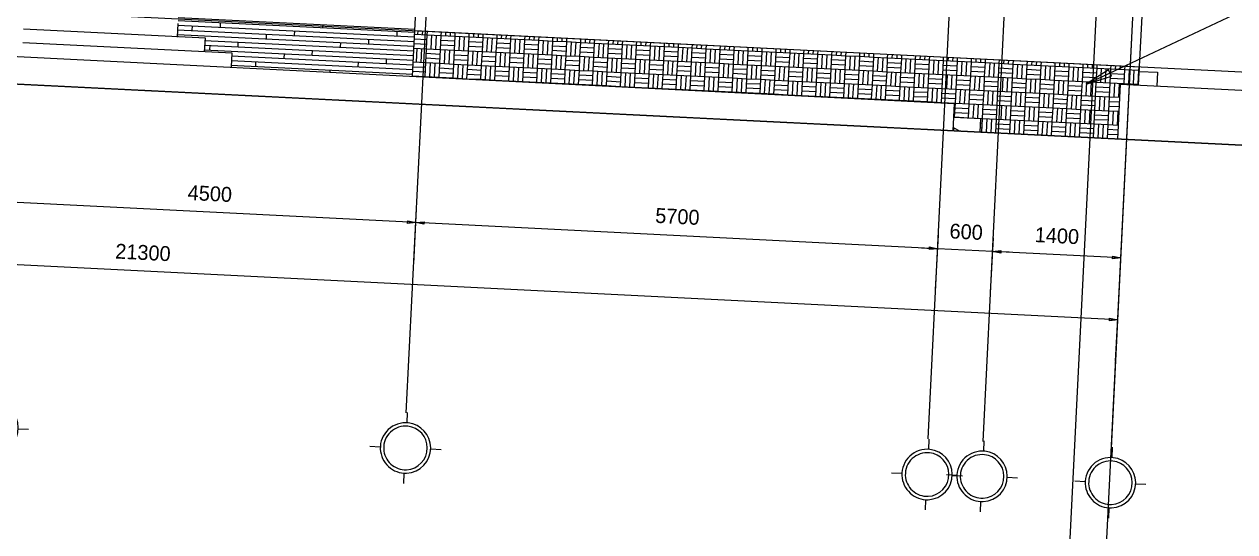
# Model space of a CAD drawing. Extents: x 549999 to 550212, y 1838161 to 1838467.
# Drawn here: x 550120.93 to 550134.13, y 1838308.12 to 1838313.66 of the extents above; entities that cross this region are included whole.
import ezdxf

# ---------------------------------------------------------------- set-up
doc = ezdxf.new("R2010")
doc.units = 0
for name, color, linetype in [('Level 14', 7, 'Continuous'), ('Level 18', 7, 'Continuous'), ('Level 19', 7, 'Continuous'), ('Level 20', 7, 'Continuous'), ('Level 22', 7, 'Continuous'), ('Level 28', 7, 'Continuous'), ('Level 4', 7, 'Continuous'), ('Level 8', 7, 'Continuous'), ('Level 9', 7, 'Continuous')]:
    doc.layers.add(name, color=color, linetype=linetype)

# ---------------------------------------------------------------- blocks, each defined once
blk = doc.blocks.new('FLOOR4')
at = {"layer": 'Level 8'}
for p, q in [((-11.5, -20), (-210, -20)), ((-11.5, -35), (-11.5, -20)), ((18.5, -35), (-210, -35)), ((18.5, -50), (18.5, -35))]:
    blk.add_line(p, q, dxfattribs=at)
blk = doc.blocks.new('GRID_0')
at = {"layer": 'Level 19'}
for p, q in [((-931.5, -257.9), (-931.5, -269.2)), ((-970.3, -296.7), (-959, -296.7)), ((-892.7, -296.7), (-904, -296.7)), ((-931.5, -335.4), (-931.5, -324.2))]:
    blk.add_line(p, q, dxfattribs=at)
for radius, start, end in [(27.5, 86.5906, 185.4173), (23.8, 86.5906, 185.4173), (23.8, 3.4094, 86.5906), (27.5, 3.4094, 86.5906), (27.5, 185.4173, 275.4173), (23.8, 185.4173, 275.4173), (23.8, 275.4173, 3.4094), (27.5, 275.4173, 3.4094)]:
    blk.add_arc((-931.5, -296.7), radius, start, end, dxfattribs=at)

msp = doc.modelspace()

# ---------------------------------------------------------------- linework, layer by layer
at = {"layer": 'Level 14'}
for p, q in [((550122.605, 1838313.648), (550125.187, 1838313.519)), ((550122.608, 1838313.699), (550125.19, 1838313.57)), ((550122.762, 1838313.589), (550122.765, 1838313.64)), ((550123.069, 1838313.625), (550123.072, 1838313.676)), ((550124.188, 1838313.62), (550124.189, 1838313.648)), ((550122.6, 1838313.547), (550125.182, 1838313.418)), ((550122.603, 1838313.597), (550125.185, 1838313.468)), ((550123.571, 1838313.498), (550123.574, 1838313.549)), ((550123.878, 1838313.534), (550123.881, 1838313.584)), ((550124.997, 1838313.529), (550124.999, 1838313.579)), ((550125.189, 1838313.549), (550125.325, 1838313.543)), ((550125.224, 1838313.548), (550125.226, 1838313.586)), ((550125.275, 1838313.545), (550125.277, 1838313.584)), ((550125.318, 1838313.39), (550125.325, 1838313.543)), ((550125.325, 1838313.543), (550125.327, 1838313.581)), ((550125.325, 1838313.543), (550125.478, 1838313.535)), ((550125.369, 1838313.388), (550125.376, 1838313.54)), ((550125.419, 1838313.385), (550125.427, 1838313.538)), ((550125.47, 1838313.383), (550125.478, 1838313.535)), ((550125.478, 1838313.535), (550125.48, 1838313.574)), ((550125.478, 1838313.535), (550125.63, 1838313.527)), ((550125.528, 1838313.532), (550125.53, 1838313.571)), ((550125.579, 1838313.53), (550125.581, 1838313.569)), ((550125.622, 1838313.375), (550125.63, 1838313.527)), ((550125.63, 1838313.527), (550125.632, 1838313.566)), ((550125.63, 1838313.527), (550125.782, 1838313.52)), ((550125.673, 1838313.373), (550125.681, 1838313.525)), ((550125.724, 1838313.37), (550125.731, 1838313.522)), ((550125.774, 1838313.368), (550125.782, 1838313.52)), ((550125.782, 1838313.52), (550125.784, 1838313.558)), ((550125.782, 1838313.52), (550125.934, 1838313.512)), ((550125.833, 1838313.517), (550125.835, 1838313.556)), ((550125.884, 1838313.515), (550125.886, 1838313.553)), ((550125.927, 1838313.36), (550125.934, 1838313.512)), ((550125.934, 1838313.512), (550125.936, 1838313.551)), ((550125.934, 1838313.512), (550126.087, 1838313.505)), ((550125.977, 1838313.357), (550125.985, 1838313.51)), ((550126.028, 1838313.355), (550126.036, 1838313.507)), ((550126.087, 1838313.505), (550126.088, 1838313.543)), ((550126.137, 1838313.502), (550126.139, 1838313.541)), ((550126.188, 1838313.499), (550126.19, 1838313.538)), ((550126.239, 1838313.497), (550126.241, 1838313.536)), ((550126.391, 1838313.489), (550126.393, 1838313.528)), ((550126.442, 1838313.487), (550126.444, 1838313.525)), ((550126.492, 1838313.484), (550126.494, 1838313.523)), ((550126.543, 1838313.482), (550126.545, 1838313.52)), ((550126.695, 1838313.474), (550126.697, 1838313.513)), ((550126.746, 1838313.472), (550126.748, 1838313.51)), ((550126.797, 1838313.469), (550126.799, 1838313.508)), ((550126.848, 1838313.467), (550126.85, 1838313.505)), ((550122.892, 1838313.379), (550125.175, 1838313.265)), ((550122.895, 1838313.43), (550125.177, 1838313.316)), ((550122.897, 1838313.481), (550125.18, 1838313.367)), ((550122.955, 1838313.376), (550122.957, 1838313.427)), ((550123.262, 1838313.412), (550123.264, 1838313.463)), ((550124.381, 1838313.407), (550124.383, 1838313.457)), ((550124.687, 1838313.442), (550124.69, 1838313.493)), ((550125.181, 1838313.397), (550125.318, 1838313.39)), ((550125.184, 1838313.448), (550125.32, 1838313.441)), ((550125.186, 1838313.499), (550125.323, 1838313.492)), ((550125.209, 1838313.243), (550125.216, 1838313.395)), ((550125.26, 1838313.241), (550125.267, 1838313.393)), ((550125.31, 1838313.238), (550125.318, 1838313.39)), ((550125.318, 1838313.39), (550125.47, 1838313.383)), ((550125.462, 1838313.231), (550125.47, 1838313.383)), ((550125.47, 1838313.383), (550125.622, 1838313.375)), ((550125.473, 1838313.434), (550125.625, 1838313.426)), ((550125.475, 1838313.484), (550125.627, 1838313.477)), ((550125.513, 1838313.228), (550125.521, 1838313.38)), ((550125.564, 1838313.226), (550125.572, 1838313.378)), ((550125.615, 1838313.223), (550125.622, 1838313.375)), ((550125.622, 1838313.375), (550125.774, 1838313.368)), ((550125.777, 1838313.418), (550125.929, 1838313.411)), ((550125.78, 1838313.469), (550125.932, 1838313.461)), ((550126.079, 1838313.352), (550126.087, 1838313.505)), ((550126.081, 1838313.403), (550126.234, 1838313.395)), ((550126.084, 1838313.454), (550126.236, 1838313.446)), ((550126.087, 1838313.505), (550126.239, 1838313.497)), ((550126.231, 1838313.345), (550126.239, 1838313.497)), ((550126.239, 1838313.497), (550126.391, 1838313.489)), ((550126.282, 1838313.342), (550126.289, 1838313.494)), ((550126.333, 1838313.34), (550126.34, 1838313.492)), ((550126.383, 1838313.337), (550126.391, 1838313.489)), ((550126.386, 1838313.388), (550126.538, 1838313.38)), ((550126.388, 1838313.439), (550126.541, 1838313.431)), ((550126.391, 1838313.489), (550126.543, 1838313.482)), ((550126.536, 1838313.33), (550126.543, 1838313.482)), ((550126.543, 1838313.482), (550126.695, 1838313.474)), ((550126.586, 1838313.327), (550126.594, 1838313.479)), ((550126.637, 1838313.324), (550126.645, 1838313.477)), ((550126.688, 1838313.322), (550126.695, 1838313.474)), ((550126.693, 1838313.423), (550126.845, 1838313.416)), ((550126.695, 1838313.474), (550126.848, 1838313.467)), ((550126.84, 1838313.314), (550126.848, 1838313.467)), ((550126.848, 1838313.467), (550127, 1838313.459)), ((550126.891, 1838313.312), (550126.898, 1838313.464)), ((550126.941, 1838313.309), (550126.949, 1838313.461)), ((550126.992, 1838313.307), (550127, 1838313.459)), ((550126.997, 1838313.408), (550127.149, 1838313.401)), ((550127, 1838313.459), (550127.002, 1838313.498)), ((550127, 1838313.459), (550127.152, 1838313.451)), ((550127.051, 1838313.456), (550127.052, 1838313.495)), ((550127.101, 1838313.454), (550127.103, 1838313.492)), ((550127.144, 1838313.299), (550127.152, 1838313.451)), ((550127.152, 1838313.451), (550127.154, 1838313.49)), ((550127.152, 1838313.451), (550127.304, 1838313.444)), ((550127.195, 1838313.297), (550127.203, 1838313.449)), ((550127.246, 1838313.294), (550127.253, 1838313.446)), ((550127.297, 1838313.291), (550127.304, 1838313.444)), ((550127.302, 1838313.393), (550127.454, 1838313.385)), ((550127.304, 1838313.444), (550127.306, 1838313.482)), ((550127.304, 1838313.444), (550127.456, 1838313.436)), ((550127.355, 1838313.441), (550127.357, 1838313.48)), ((550127.406, 1838313.439), (550127.408, 1838313.477)), ((550127.449, 1838313.284), (550127.456, 1838313.436)), ((550127.456, 1838313.436), (550127.458, 1838313.475)), ((550127.456, 1838313.436), (550127.609, 1838313.428)), ((550127.5, 1838313.281), (550127.507, 1838313.434)), ((550127.55, 1838313.279), (550127.558, 1838313.431)), ((550127.601, 1838313.276), (550127.609, 1838313.428)), ((550127.606, 1838313.378), (550127.758, 1838313.37)), ((550127.609, 1838313.428), (550127.611, 1838313.467)), ((550127.609, 1838313.428), (550127.761, 1838313.421)), ((550127.659, 1838313.426), (550127.661, 1838313.465)), ((550127.71, 1838313.423), (550127.712, 1838313.462)), ((550127.753, 1838313.269), (550127.761, 1838313.421)), ((550127.761, 1838313.421), (550127.763, 1838313.46)), ((550127.761, 1838313.421), (550127.913, 1838313.413)), ((550127.804, 1838313.266), (550127.812, 1838313.418)), ((550127.855, 1838313.264), (550127.862, 1838313.416)), ((550127.905, 1838313.261), (550127.913, 1838313.413)), ((550127.913, 1838313.413), (550127.915, 1838313.452)), ((550127.913, 1838313.413), (550128.065, 1838313.406)), ((550127.964, 1838313.411), (550127.966, 1838313.449)), ((550128.015, 1838313.408), (550128.016, 1838313.447)), ((550128.058, 1838313.253), (550128.065, 1838313.406)), ((550128.065, 1838313.406), (550128.067, 1838313.444)), ((550128.065, 1838313.406), (550128.217, 1838313.398)), ((550128.108, 1838313.251), (550128.116, 1838313.403)), ((550128.159, 1838313.248), (550128.167, 1838313.401)), ((550128.21, 1838313.246), (550128.217, 1838313.398)), ((550128.217, 1838313.398), (550128.219, 1838313.437)), ((550128.217, 1838313.398), (550128.37, 1838313.39)), ((550128.268, 1838313.396), (550128.27, 1838313.434)), ((550128.319, 1838313.393), (550128.321, 1838313.432)), ((550128.362, 1838313.238), (550128.37, 1838313.39)), ((550128.37, 1838313.39), (550128.372, 1838313.429)), ((550128.37, 1838313.39), (550128.522, 1838313.383)), ((550128.413, 1838313.236), (550128.42, 1838313.388)), ((550128.464, 1838313.233), (550128.471, 1838313.385)), ((550128.514, 1838313.231), (550128.522, 1838313.383)), ((550128.522, 1838313.383), (550128.524, 1838313.421)), ((550128.522, 1838313.383), (550128.674, 1838313.375)), ((550128.573, 1838313.38), (550128.575, 1838313.419)), ((550128.623, 1838313.378), (550128.625, 1838313.416)), ((550128.666, 1838313.223), (550128.674, 1838313.375)), ((550128.674, 1838313.375), (550128.676, 1838313.414)), ((550128.674, 1838313.375), (550128.826, 1838313.368)), ((550128.826, 1838313.368), (550128.828, 1838313.406)), ((550128.877, 1838313.365), (550128.879, 1838313.404)), ((550128.928, 1838313.363), (550128.93, 1838313.401)), ((550128.979, 1838313.36), (550128.98, 1838313.399)), ((550129.131, 1838313.352), (550129.133, 1838313.391)), ((550129.181, 1838313.35), (550129.183, 1838313.388)), ((550129.232, 1838313.347), (550129.234, 1838313.386)), ((550129.283, 1838313.345), (550129.285, 1838313.383)), ((550129.435, 1838313.337), (550129.437, 1838313.376)), ((550129.486, 1838313.335), (550129.488, 1838313.373)), ((550123.187, 1838313.263), (550125.169, 1838313.164)), ((550123.189, 1838313.314), (550125.172, 1838313.215)), ((550123.455, 1838313.199), (550123.457, 1838313.249)), ((550123.764, 1838313.285), (550123.767, 1838313.336)), ((550124.071, 1838313.32), (550124.074, 1838313.371)), ((550124.573, 1838313.194), (550124.576, 1838313.244)), ((550124.88, 1838313.229), (550124.883, 1838313.28)), ((550125.174, 1838313.245), (550125.31, 1838313.238)), ((550125.313, 1838313.289), (550125.465, 1838313.281)), ((550125.315, 1838313.34), (550125.468, 1838313.332)), ((550125.617, 1838313.274), (550125.769, 1838313.266)), ((550125.62, 1838313.324), (550125.772, 1838313.317)), ((550125.767, 1838313.215), (550125.774, 1838313.368)), ((550125.774, 1838313.368), (550125.927, 1838313.36)), ((550125.818, 1838313.213), (550125.825, 1838313.365)), ((550125.868, 1838313.21), (550125.876, 1838313.363)), ((550125.919, 1838313.208), (550125.927, 1838313.36)), ((550125.922, 1838313.258), (550126.074, 1838313.251)), ((550125.924, 1838313.309), (550126.076, 1838313.302)), ((550125.927, 1838313.36), (550126.079, 1838313.352)), ((550126.071, 1838313.2), (550126.079, 1838313.352)), ((550126.079, 1838313.352), (550126.231, 1838313.345)), ((550126.122, 1838313.198), (550126.13, 1838313.35)), ((550126.173, 1838313.195), (550126.18, 1838313.347)), ((550126.224, 1838313.193), (550126.231, 1838313.345)), ((550126.226, 1838313.243), (550126.378, 1838313.236)), ((550126.229, 1838313.294), (550126.381, 1838313.286)), ((550126.231, 1838313.345), (550126.383, 1838313.337)), ((550126.376, 1838313.185), (550126.383, 1838313.337)), ((550126.383, 1838313.337), (550126.536, 1838313.33)), ((550126.426, 1838313.182), (550126.434, 1838313.335)), ((550126.477, 1838313.18), (550126.485, 1838313.332)), ((550126.528, 1838313.177), (550126.536, 1838313.33)), ((550126.533, 1838313.279), (550126.685, 1838313.271)), ((550126.536, 1838313.33), (550126.688, 1838313.322)), ((550126.68, 1838313.17), (550126.688, 1838313.322)), ((550126.688, 1838313.322), (550126.84, 1838313.314)), ((550126.69, 1838313.373), (550126.842, 1838313.365)), ((550126.731, 1838313.167), (550126.738, 1838313.319)), ((550126.782, 1838313.165), (550126.789, 1838313.317)), ((550126.832, 1838313.162), (550126.84, 1838313.314)), ((550126.837, 1838313.264), (550126.99, 1838313.256)), ((550126.84, 1838313.314), (550126.992, 1838313.307)), ((550126.985, 1838313.154), (550126.992, 1838313.307)), ((550126.992, 1838313.307), (550127.144, 1838313.299)), ((550126.995, 1838313.357), (550127.147, 1838313.35)), ((550127.035, 1838313.152), (550127.043, 1838313.304)), ((550127.086, 1838313.149), (550127.094, 1838313.302)), ((550127.137, 1838313.147), (550127.144, 1838313.299)), ((550127.142, 1838313.248), (550127.294, 1838313.241)), ((550127.144, 1838313.299), (550127.297, 1838313.291)), ((550127.289, 1838313.139), (550127.297, 1838313.291)), ((550127.297, 1838313.291), (550127.449, 1838313.284)), ((550127.299, 1838313.342), (550127.451, 1838313.335)), ((550127.34, 1838313.137), (550127.347, 1838313.289)), ((550127.39, 1838313.134), (550127.398, 1838313.286)), ((550127.441, 1838313.132), (550127.449, 1838313.284)), ((550127.449, 1838313.284), (550127.601, 1838313.276)), ((550127.593, 1838313.124), (550127.601, 1838313.276)), ((550127.601, 1838313.276), (550127.753, 1838313.269)), ((550127.604, 1838313.327), (550127.756, 1838313.319)), ((550127.644, 1838313.122), (550127.652, 1838313.274)), ((550127.695, 1838313.119), (550127.702, 1838313.271)), ((550127.746, 1838313.116), (550127.753, 1838313.269)), ((550127.753, 1838313.269), (550127.905, 1838313.261)), ((550127.898, 1838313.109), (550127.905, 1838313.261)), ((550127.905, 1838313.261), (550128.058, 1838313.253)), ((550127.908, 1838313.312), (550128.06, 1838313.304)), ((550127.911, 1838313.363), (550128.063, 1838313.355)), ((550127.949, 1838313.106), (550127.956, 1838313.259)), ((550127.999, 1838313.104), (550128.007, 1838313.256)), ((550128.05, 1838313.101), (550128.058, 1838313.253)), ((550128.058, 1838313.253), (550128.21, 1838313.246)), ((550128.202, 1838313.094), (550128.21, 1838313.246)), ((550128.21, 1838313.246), (550128.362, 1838313.238)), ((550128.212, 1838313.297), (550128.365, 1838313.289)), ((550128.215, 1838313.347), (550128.367, 1838313.34)), ((550128.253, 1838313.091), (550128.261, 1838313.243)), ((550128.304, 1838313.089), (550128.311, 1838313.241)), ((550128.517, 1838313.281), (550128.669, 1838313.274)), ((550128.519, 1838313.332), (550128.672, 1838313.324)), ((550128.717, 1838313.22), (550128.725, 1838313.373)), ((550128.768, 1838313.218), (550128.776, 1838313.37)), ((550128.819, 1838313.215), (550128.826, 1838313.368)), ((550128.821, 1838313.266), (550128.973, 1838313.259)), ((550128.824, 1838313.317), (550128.976, 1838313.309)), ((550128.826, 1838313.368), (550128.979, 1838313.36)), ((550128.971, 1838313.208), (550128.979, 1838313.36)), ((550128.979, 1838313.36), (550129.131, 1838313.352)), ((550129.022, 1838313.205), (550129.029, 1838313.357)), ((550129.072, 1838313.203), (550129.08, 1838313.355)), ((550129.123, 1838313.2), (550129.131, 1838313.352)), ((550129.126, 1838313.251), (550129.278, 1838313.243)), ((550129.128, 1838313.302), (550129.28, 1838313.294)), ((550129.131, 1838313.352), (550129.283, 1838313.345)), ((550129.275, 1838313.193), (550129.283, 1838313.345)), ((550129.283, 1838313.345), (550129.435, 1838313.337)), ((550129.326, 1838313.19), (550129.334, 1838313.342)), ((550129.377, 1838313.187), (550129.384, 1838313.34)), ((550129.428, 1838313.185), (550129.435, 1838313.337)), ((550129.433, 1838313.286), (550129.585, 1838313.279)), ((550129.435, 1838313.337), (550129.587, 1838313.33)), ((550129.537, 1838313.332), (550129.539, 1838313.371)), ((550129.58, 1838313.177), (550129.587, 1838313.33)), ((550129.587, 1838313.33), (550129.589, 1838313.368)), ((550129.587, 1838313.33), (550129.74, 1838313.322)), ((550129.63, 1838313.175), (550129.638, 1838313.327)), ((550129.681, 1838313.172), (550129.689, 1838313.324)), ((550129.732, 1838313.17), (550129.74, 1838313.322)), ((550129.737, 1838313.271), (550129.889, 1838313.264)), ((550129.74, 1838313.322), (550129.741, 1838313.361)), ((550129.74, 1838313.322), (550129.892, 1838313.314)), ((550129.79, 1838313.319), (550129.792, 1838313.358)), ((550129.841, 1838313.317), (550129.843, 1838313.356)), ((550129.884, 1838313.162), (550129.892, 1838313.314)), ((550129.892, 1838313.314), (550129.894, 1838313.353)), ((550129.892, 1838313.314), (550130.044, 1838313.307)), ((550129.935, 1838313.16), (550129.943, 1838313.312)), ((550129.986, 1838313.157), (550129.993, 1838313.309)), ((550130.036, 1838313.155), (550130.044, 1838313.307)), ((550130.041, 1838313.256), (550130.194, 1838313.248)), ((550130.044, 1838313.307), (550130.046, 1838313.345)), ((550130.044, 1838313.307), (550130.196, 1838313.299)), ((550130.095, 1838313.304), (550130.097, 1838313.343)), ((550130.145, 1838313.302), (550130.147, 1838313.34)), ((550130.189, 1838313.147), (550130.196, 1838313.299)), ((550130.196, 1838313.299), (550130.198, 1838313.338)), ((550130.196, 1838313.299), (550130.348, 1838313.292)), ((550130.239, 1838313.144), (550130.247, 1838313.297)), ((550130.29, 1838313.142), (550130.298, 1838313.294)), ((550130.341, 1838313.139), (550130.348, 1838313.292)), ((550130.346, 1838313.241), (550130.498, 1838313.233)), ((550130.348, 1838313.292), (550130.35, 1838313.33)), ((550130.348, 1838313.292), (550130.501, 1838313.284)), ((550130.399, 1838313.289), (550130.401, 1838313.328)), ((550130.45, 1838313.286), (550130.452, 1838313.325)), ((550130.493, 1838313.132), (550130.501, 1838313.284)), ((550130.501, 1838313.284), (550130.503, 1838313.323)), ((550130.501, 1838313.284), (550130.653, 1838313.276)), ((550130.544, 1838313.129), (550130.551, 1838313.281)), ((550130.594, 1838313.127), (550130.602, 1838313.279)), ((550130.645, 1838313.124), (550130.653, 1838313.276)), ((550130.653, 1838313.276), (550130.655, 1838313.315)), ((550130.653, 1838313.276), (550130.805, 1838313.269)), ((550130.704, 1838313.274), (550130.705, 1838313.312)), ((550130.754, 1838313.271), (550130.756, 1838313.31)), ((550130.797, 1838313.116), (550130.805, 1838313.269)), ((550130.805, 1838313.269), (550130.807, 1838313.307)), ((550130.805, 1838313.269), (550130.957, 1838313.261)), ((550130.848, 1838313.114), (550130.856, 1838313.266)), ((550130.899, 1838313.111), (550130.907, 1838313.264)), ((550130.95, 1838313.109), (550130.957, 1838313.261)), ((550130.957, 1838313.261), (550130.959, 1838313.3)), ((550130.957, 1838313.261), (550131.109, 1838313.253)), ((550131.008, 1838313.259), (550131.01, 1838313.297)), ((550131.059, 1838313.256), (550131.061, 1838313.295)), ((550131.102, 1838313.101), (550131.109, 1838313.253)), ((550131.109, 1838313.253), (550131.111, 1838313.292)), ((550131.109, 1838313.253), (550131.262, 1838313.246)), ((550131.153, 1838313.099), (550131.16, 1838313.251)), ((550131.203, 1838313.096), (550131.211, 1838313.248)), ((550131.254, 1838313.094), (550131.262, 1838313.246)), ((550131.262, 1838313.246), (550131.264, 1838313.285)), ((550131.262, 1838313.246), (550131.414, 1838313.238)), ((550131.312, 1838313.243), (550131.314, 1838313.282)), ((550131.363, 1838313.241), (550131.365, 1838313.279)), ((550131.414, 1838313.238), (550131.416, 1838313.277)), ((550131.566, 1838313.231), (550131.568, 1838313.269)), ((550131.617, 1838313.228), (550131.619, 1838313.267)), ((550131.668, 1838313.226), (550131.669, 1838313.264)), ((550131.718, 1838313.223), (550131.72, 1838313.262)), ((550131.87, 1838313.215), (550131.872, 1838313.254)), ((550131.921, 1838313.213), (550131.923, 1838313.252)), ((550131.972, 1838313.21), (550131.974, 1838313.249)), ((550132.023, 1838313.208), (550132.025, 1838313.246)), ((550123.184, 1838313.212), (550125.167, 1838313.113)), ((550124.265, 1838313.134), (550124.266, 1838313.158)), ((550125.168, 1838313.144), (550125.305, 1838313.137)), ((550125.171, 1838313.194), (550125.308, 1838313.187)), ((550125.303, 1838313.086), (550125.31, 1838313.238)), ((550125.31, 1838313.238), (550125.462, 1838313.231)), ((550125.353, 1838313.083), (550125.361, 1838313.236)), ((550125.404, 1838313.081), (550125.412, 1838313.233)), ((550125.455, 1838313.078), (550125.462, 1838313.231)), ((550125.457, 1838313.129), (550125.61, 1838313.122)), ((550125.46, 1838313.18), (550125.612, 1838313.172)), ((550125.462, 1838313.231), (550125.615, 1838313.223)), ((550125.607, 1838313.071), (550125.615, 1838313.223)), ((550125.615, 1838313.223), (550125.767, 1838313.215)), ((550125.658, 1838313.068), (550125.665, 1838313.22)), ((550125.709, 1838313.066), (550125.716, 1838313.218)), ((550125.759, 1838313.063), (550125.767, 1838313.215)), ((550125.762, 1838313.114), (550125.914, 1838313.106)), ((550125.764, 1838313.165), (550125.917, 1838313.157)), ((550125.767, 1838313.215), (550125.919, 1838313.208)), ((550125.911, 1838313.056), (550125.919, 1838313.208)), ((550125.919, 1838313.208), (550126.071, 1838313.2)), ((550125.962, 1838313.053), (550125.97, 1838313.205)), ((550126.013, 1838313.05), (550126.021, 1838313.203)), ((550126.064, 1838313.048), (550126.071, 1838313.2)), ((550126.069, 1838313.149), (550126.221, 1838313.142)), ((550126.071, 1838313.2), (550126.224, 1838313.193)), ((550126.216, 1838313.04), (550126.224, 1838313.193)), ((550126.224, 1838313.193), (550126.376, 1838313.185)), ((550126.267, 1838313.038), (550126.274, 1838313.19)), ((550126.317, 1838313.035), (550126.325, 1838313.187)), ((550126.368, 1838313.033), (550126.376, 1838313.185)), ((550126.373, 1838313.134), (550126.525, 1838313.127)), ((550126.376, 1838313.185), (550126.528, 1838313.177)), ((550126.52, 1838313.025), (550126.528, 1838313.177)), ((550126.528, 1838313.177), (550126.68, 1838313.17)), ((550126.53, 1838313.228), (550126.683, 1838313.22)), ((550126.571, 1838313.023), (550126.579, 1838313.175)), ((550126.622, 1838313.02), (550126.629, 1838313.172)), ((550126.673, 1838313.018), (550126.68, 1838313.17)), ((550126.678, 1838313.119), (550126.83, 1838313.111)), ((550126.68, 1838313.17), (550126.832, 1838313.162)), ((550126.825, 1838313.01), (550126.832, 1838313.162)), ((550126.832, 1838313.162), (550126.985, 1838313.154)), ((550126.835, 1838313.213), (550126.987, 1838313.205)), ((550126.875, 1838313.007), (550126.883, 1838313.16)), ((550126.926, 1838313.005), (550126.934, 1838313.157)), ((550126.977, 1838313.002), (550126.985, 1838313.154)), ((550126.985, 1838313.154), (550127.137, 1838313.147)), ((550127.129, 1838312.995), (550127.137, 1838313.147)), ((550127.137, 1838313.147), (550127.289, 1838313.139)), ((550127.139, 1838313.198), (550127.292, 1838313.19)), ((550127.18, 1838312.992), (550127.188, 1838313.144)), ((550127.231, 1838312.99), (550127.238, 1838313.142)), ((550127.281, 1838312.987), (550127.289, 1838313.139)), ((550127.289, 1838313.139), (550127.441, 1838313.132)), ((550127.434, 1838312.979), (550127.441, 1838313.132)), ((550127.441, 1838313.132), (550127.593, 1838313.124)), ((550127.444, 1838313.182), (550127.596, 1838313.175)), ((550127.446, 1838313.233), (550127.598, 1838313.226)), ((550127.484, 1838312.977), (550127.492, 1838313.129)), ((550127.535, 1838312.974), (550127.543, 1838313.127)), ((550127.586, 1838312.972), (550127.593, 1838313.124)), ((550127.593, 1838313.124), (550127.746, 1838313.116)), ((550127.738, 1838312.964), (550127.746, 1838313.116)), ((550127.746, 1838313.116), (550127.898, 1838313.109)), ((550127.748, 1838313.167), (550127.9, 1838313.16)), ((550127.751, 1838313.218), (550127.903, 1838313.21)), ((550127.789, 1838312.962), (550127.796, 1838313.114)), ((550127.839, 1838312.959), (550127.847, 1838313.111)), ((550127.89, 1838312.957), (550127.898, 1838313.109)), ((550127.898, 1838313.109), (550128.05, 1838313.101)), ((550128.053, 1838313.152), (550128.205, 1838313.144)), ((550128.055, 1838313.203), (550128.207, 1838313.195)), ((550128.354, 1838313.086), (550128.362, 1838313.238)), ((550128.357, 1838313.137), (550128.509, 1838313.129)), ((550128.36, 1838313.187), (550128.512, 1838313.18)), ((550128.362, 1838313.238), (550128.514, 1838313.231)), ((550128.507, 1838313.078), (550128.514, 1838313.231)), ((550128.514, 1838313.231), (550128.666, 1838313.223)), ((550128.557, 1838313.076), (550128.565, 1838313.228)), ((550128.608, 1838313.073), (550128.616, 1838313.226)), ((550128.659, 1838313.071), (550128.666, 1838313.223)), ((550128.661, 1838313.122), (550128.814, 1838313.114)), ((550128.664, 1838313.172), (550128.816, 1838313.165)), ((550128.666, 1838313.223), (550128.819, 1838313.215)), ((550128.811, 1838313.063), (550128.819, 1838313.215)), ((550128.819, 1838313.215), (550128.971, 1838313.208)), ((550128.862, 1838313.061), (550128.869, 1838313.213)), ((550128.913, 1838313.058), (550128.92, 1838313.21)), ((550128.963, 1838313.056), (550128.971, 1838313.208)), ((550128.968, 1838313.157), (550129.121, 1838313.149)), ((550128.971, 1838313.208), (550129.123, 1838313.2)), ((550129.116, 1838313.048), (550129.123, 1838313.2)), ((550129.123, 1838313.2), (550129.275, 1838313.193)), ((550129.166, 1838313.045), (550129.174, 1838313.198)), ((550129.217, 1838313.043), (550129.225, 1838313.195)), ((550129.268, 1838313.04), (550129.275, 1838313.193)), ((550129.273, 1838313.142), (550129.425, 1838313.134)), ((550129.275, 1838313.193), (550129.428, 1838313.185)), ((550129.42, 1838313.033), (550129.428, 1838313.185)), ((550129.428, 1838313.185), (550129.58, 1838313.177)), ((550129.43, 1838313.236), (550129.582, 1838313.228)), ((550129.471, 1838313.03), (550129.478, 1838313.182)), ((550129.521, 1838313.028), (550129.529, 1838313.18)), ((550129.572, 1838313.025), (550129.58, 1838313.177)), ((550129.577, 1838313.127), (550129.729, 1838313.119)), ((550129.58, 1838313.177), (550129.732, 1838313.17)), ((550129.724, 1838313.018), (550129.732, 1838313.17)), ((550129.732, 1838313.17), (550129.884, 1838313.162)), ((550129.734, 1838313.22), (550129.887, 1838313.213)), ((550129.775, 1838313.015), (550129.783, 1838313.167)), ((550129.826, 1838313.012), (550129.833, 1838313.165)), ((550129.877, 1838313.01), (550129.884, 1838313.162)), ((550129.882, 1838313.111), (550130.034, 1838313.104)), ((550129.884, 1838313.162), (550130.036, 1838313.155)), ((550130.029, 1838313.002), (550130.036, 1838313.155)), ((550130.036, 1838313.155), (550130.189, 1838313.147)), ((550130.039, 1838313.205), (550130.191, 1838313.198)), ((550130.079, 1838313), (550130.087, 1838313.152)), ((550130.13, 1838312.997), (550130.138, 1838313.149)), ((550130.181, 1838312.995), (550130.189, 1838313.147)), ((550130.189, 1838313.147), (550130.341, 1838313.139)), ((550130.333, 1838312.987), (550130.341, 1838313.139)), ((550130.341, 1838313.139), (550130.493, 1838313.132)), ((550130.343, 1838313.19), (550130.496, 1838313.182)), ((550130.384, 1838312.985), (550130.392, 1838313.137)), ((550130.435, 1838312.982), (550130.442, 1838313.134)), ((550130.485, 1838312.979), (550130.493, 1838313.132)), ((550130.493, 1838313.132), (550130.645, 1838313.124)), ((550130.638, 1838312.972), (550130.645, 1838313.124)), ((550130.645, 1838313.124), (550130.797, 1838313.116)), ((550130.648, 1838313.175), (550130.8, 1838313.167)), ((550130.65, 1838313.226), (550130.802, 1838313.218)), ((550130.688, 1838312.969), (550130.696, 1838313.122)), ((550130.739, 1838312.967), (550130.747, 1838313.119)), ((550130.79, 1838312.964), (550130.797, 1838313.116)), ((550130.797, 1838313.116), (550130.95, 1838313.109)), ((550130.942, 1838312.957), (550130.95, 1838313.109)), ((550130.95, 1838313.109), (550131.102, 1838313.101)), ((550130.952, 1838313.16), (550131.104, 1838313.152)), ((550130.955, 1838313.21), (550131.107, 1838313.203)), ((550131.257, 1838313.144), (550131.409, 1838313.137)), ((550131.259, 1838313.195), (550131.411, 1838313.188)), ((550131.406, 1838313.086), (550131.414, 1838313.238)), ((550131.414, 1838313.238), (550131.566, 1838313.231)), ((550131.457, 1838313.083), (550131.465, 1838313.236)), ((550131.508, 1838313.081), (550131.515, 1838313.233)), ((550131.558, 1838313.078), (550131.566, 1838313.231)), ((550131.561, 1838313.129), (550131.713, 1838313.122)), ((550131.564, 1838313.18), (550131.716, 1838313.172)), ((550131.566, 1838313.231), (550131.718, 1838313.223)), ((550131.711, 1838313.071), (550131.718, 1838313.223)), ((550131.718, 1838313.223), (550131.87, 1838313.215)), ((550131.761, 1838313.068), (550131.769, 1838313.22)), ((550131.812, 1838313.066), (550131.82, 1838313.218)), ((550131.863, 1838313.063), (550131.87, 1838313.215)), ((550131.865, 1838313.114), (550132.018, 1838313.106)), ((550131.868, 1838313.165), (550132.02, 1838313.157)), ((550131.87, 1838313.215), (550132.023, 1838313.208)), ((550132.015, 1838313.056), (550132.023, 1838313.208)), ((550132.023, 1838313.208), (550132.175, 1838313.2)), ((550132.066, 1838313.053), (550132.073, 1838313.205)), ((550132.117, 1838313.051), (550132.124, 1838313.203)), ((550132.167, 1838313.048), (550132.175, 1838313.2)), ((550132.172, 1838313.149), (550132.325, 1838313.142)), ((550132.175, 1838313.2), (550132.177, 1838313.239)), ((550132.175, 1838313.2), (550132.327, 1838313.193)), ((550132.226, 1838313.198), (550132.228, 1838313.236)), ((550132.276, 1838313.195), (550132.278, 1838313.234)), ((550132.32, 1838313.04), (550132.327, 1838313.193)), ((550132.327, 1838313.193), (550132.329, 1838313.231)), ((550132.327, 1838313.193), (550132.479, 1838313.185)), ((550132.37, 1838313.038), (550132.378, 1838313.19)), ((550132.421, 1838313.035), (550132.429, 1838313.188)), ((550132.472, 1838313.033), (550132.479, 1838313.185)), ((550132.477, 1838313.134), (550132.629, 1838313.127)), ((550132.479, 1838313.185), (550132.481, 1838313.224)), ((550132.479, 1838313.185), (550132.632, 1838313.177)), ((550132.53, 1838313.182), (550132.532, 1838313.221)), ((550132.581, 1838313.18), (550132.583, 1838313.219)), ((550132.624, 1838313.025), (550132.632, 1838313.177)), ((550132.632, 1838313.177), (550132.633, 1838313.216)), ((550132.632, 1838313.177), (550132.784, 1838313.17)), ((550132.675, 1838313.023), (550132.682, 1838313.175)), ((550132.725, 1838313.02), (550132.733, 1838313.172)), ((550132.776, 1838313.018), (550132.784, 1838313.17)), ((550132.781, 1838313.119), (550132.933, 1838313.111)), ((550132.784, 1838313.17), (550132.786, 1838313.208)), ((550132.784, 1838313.17), (550132.936, 1838313.162)), ((550132.834, 1838313.167), (550132.836, 1838313.206)), ((550132.885, 1838313.165), (550132.887, 1838313.203)), ((550132.928, 1838313.01), (550132.936, 1838313.162)), ((550132.936, 1838313.162), (550132.938, 1838313.201)), ((550132.936, 1838313.162), (550133.088, 1838313.155)), ((550132.979, 1838313.007), (550132.987, 1838313.16)), ((550133.03, 1838313.005), (550133.037, 1838313.157)), ((550133.081, 1838313.002), (550133.088, 1838313.155)), ((550133.088, 1838313.155), (550133.09, 1838313.193)), ((550133.088, 1838313.155), (550133.094, 1838313.154)), ((550125.166, 1838313.093), (550125.303, 1838313.086)), ((550125.201, 1838313.087), (550125.201, 1838313.091)), ((550125.252, 1838313.084), (550125.252, 1838313.089)), ((550125.302, 1838313.082), (550125.303, 1838313.086)), ((550125.303, 1838313.086), (550125.455, 1838313.078)), ((550125.455, 1838313.078), (550125.607, 1838313.071)), ((550125.455, 1838313.074), (550125.455, 1838313.078)), ((550125.505, 1838313.072), (550125.506, 1838313.076)), ((550125.556, 1838313.069), (550125.556, 1838313.073)), ((550125.607, 1838313.071), (550125.759, 1838313.063)), ((550125.607, 1838313.067), (550125.607, 1838313.071)), ((550125.759, 1838313.063), (550125.911, 1838313.056)), ((550125.759, 1838313.059), (550125.759, 1838313.063)), ((550125.81, 1838313.057), (550125.81, 1838313.061)), ((550125.861, 1838313.054), (550125.861, 1838313.058)), ((550125.911, 1838313.056), (550126.064, 1838313.048)), ((550125.911, 1838313.051), (550125.911, 1838313.056)), ((550126.063, 1838313.044), (550126.064, 1838313.048)), ((550126.064, 1838313.048), (550126.216, 1838313.04)), ((550126.066, 1838313.099), (550126.218, 1838313.091)), ((550126.114, 1838313.041), (550126.114, 1838313.045)), ((550126.165, 1838313.039), (550126.165, 1838313.043)), ((550126.216, 1838313.04), (550126.368, 1838313.033)), ((550126.216, 1838313.036), (550126.216, 1838313.04)), ((550126.368, 1838313.033), (550126.52, 1838313.025)), ((550126.368, 1838313.029), (550126.368, 1838313.033)), ((550126.371, 1838313.083), (550126.523, 1838313.076)), ((550126.419, 1838313.026), (550126.419, 1838313.03)), ((550126.469, 1838313.024), (550126.47, 1838313.028)), ((550126.52, 1838313.025), (550126.673, 1838313.018)), ((550126.52, 1838313.021), (550126.52, 1838313.025)), ((550126.672, 1838313.013), (550126.673, 1838313.018)), ((550126.673, 1838313.018), (550126.825, 1838313.01)), ((550126.675, 1838313.068), (550126.827, 1838313.061)), ((550126.723, 1838313.011), (550126.723, 1838313.015)), ((550126.774, 1838313.008), (550126.774, 1838313.012)), ((550126.825, 1838313.01), (550126.977, 1838313.002)), ((550126.825, 1838313.006), (550126.825, 1838313.01)), ((550126.977, 1838313.002), (550127.129, 1838312.995)), ((550126.977, 1838312.998), (550126.977, 1838313.002)), ((550126.979, 1838313.053), (550127.132, 1838313.045)), ((550126.982, 1838313.104), (550127.134, 1838313.096)), ((550127.027, 1838312.996), (550127.028, 1838313)), ((550127.078, 1838312.993), (550127.078, 1838312.997)), ((550127.129, 1838312.995), (550127.281, 1838312.987)), ((550127.129, 1838312.991), (550127.129, 1838312.995)), ((550127.281, 1838312.987), (550127.434, 1838312.979)), ((550127.281, 1838312.983), (550127.281, 1838312.987)), ((550127.284, 1838313.038), (550127.436, 1838313.03)), ((550127.286, 1838313.089), (550127.439, 1838313.081)), ((550127.332, 1838312.98), (550127.332, 1838312.985)), ((550127.383, 1838312.978), (550127.383, 1838312.982)), ((550127.433, 1838312.975), (550127.434, 1838312.979)), ((550127.434, 1838312.979), (550127.586, 1838312.972)), ((550127.588, 1838313.023), (550127.741, 1838313.015)), ((550127.591, 1838313.073), (550127.743, 1838313.066)), ((550127.893, 1838313.007), (550128.045, 1838313)), ((550127.895, 1838313.058), (550128.047, 1838313.05)), ((550128.042, 1838312.949), (550128.05, 1838313.101)), ((550128.05, 1838313.101), (550128.202, 1838313.094)), ((550128.093, 1838312.946), (550128.101, 1838313.099)), ((550128.144, 1838312.944), (550128.152, 1838313.096)), ((550128.195, 1838312.941), (550128.202, 1838313.094)), ((550128.197, 1838312.992), (550128.349, 1838312.985)), ((550128.2, 1838313.043), (550128.352, 1838313.035)), ((550128.202, 1838313.094), (550128.354, 1838313.086)), ((550128.347, 1838312.934), (550128.354, 1838313.086)), ((550128.354, 1838313.086), (550128.507, 1838313.078)), ((550128.398, 1838312.931), (550128.405, 1838313.083)), ((550128.448, 1838312.929), (550128.456, 1838313.081)), ((550128.499, 1838312.926), (550128.507, 1838313.078)), ((550128.502, 1838312.977), (550128.654, 1838312.969)), ((550128.504, 1838313.028), (550128.656, 1838313.02)), ((550128.507, 1838313.078), (550128.659, 1838313.071)), ((550128.651, 1838312.919), (550128.659, 1838313.071)), ((550128.659, 1838313.071), (550128.811, 1838313.063)), ((550128.702, 1838312.916), (550128.71, 1838313.068)), ((550128.753, 1838312.914), (550128.76, 1838313.066)), ((550128.803, 1838312.911), (550128.811, 1838313.063)), ((550128.809, 1838313.012), (550128.961, 1838313.005)), ((550128.811, 1838313.063), (550128.963, 1838313.056)), ((550128.956, 1838312.903), (550128.963, 1838313.056)), ((550128.963, 1838313.056), (550129.116, 1838313.048)), ((550128.966, 1838313.106), (550129.118, 1838313.099)), ((550129.006, 1838312.901), (550129.014, 1838313.053)), ((550129.057, 1838312.898), (550129.065, 1838313.05)), ((550129.108, 1838312.896), (550129.116, 1838313.048)), ((550129.113, 1838312.997), (550129.265, 1838312.99)), ((550129.116, 1838313.048), (550129.268, 1838313.04)), ((550129.26, 1838312.888), (550129.268, 1838313.04)), ((550129.268, 1838313.04), (550129.42, 1838313.033)), ((550129.27, 1838313.091), (550129.422, 1838313.083)), ((550129.311, 1838312.886), (550129.318, 1838313.038)), ((550129.362, 1838312.883), (550129.369, 1838313.035)), ((550129.412, 1838312.881), (550129.42, 1838313.033)), ((550129.417, 1838312.982), (550129.57, 1838312.974)), ((550129.42, 1838313.033), (550129.572, 1838313.025)), ((550129.565, 1838312.873), (550129.572, 1838313.025)), ((550129.572, 1838313.025), (550129.724, 1838313.018)), ((550129.575, 1838313.076), (550129.727, 1838313.068)), ((550129.615, 1838312.87), (550129.623, 1838313.023)), ((550129.666, 1838312.868), (550129.674, 1838313.02)), ((550129.717, 1838312.865), (550129.724, 1838313.018)), ((550129.724, 1838313.018), (550129.877, 1838313.01)), ((550129.869, 1838312.858), (550129.877, 1838313.01)), ((550129.877, 1838313.01), (550130.029, 1838313.002)), ((550129.879, 1838313.061), (550130.031, 1838313.053)), ((550129.92, 1838312.855), (550129.927, 1838313.007)), ((550129.97, 1838312.853), (550129.978, 1838313.005)), ((550130.021, 1838312.85), (550130.029, 1838313.002)), ((550130.029, 1838313.002), (550130.181, 1838312.995)), ((550130.173, 1838312.842), (550130.181, 1838312.995)), ((550130.181, 1838312.995), (550130.333, 1838312.987)), ((550130.184, 1838313.045), (550130.336, 1838313.038)), ((550130.186, 1838313.096), (550130.338, 1838313.089)), ((550130.224, 1838312.84), (550130.232, 1838312.992)), ((550130.275, 1838312.837), (550130.282, 1838312.99)), ((550130.326, 1838312.835), (550130.333, 1838312.987)), ((550130.333, 1838312.987), (550130.485, 1838312.979)), ((550130.478, 1838312.827), (550130.485, 1838312.979)), ((550130.485, 1838312.979), (550130.638, 1838312.972)), ((550130.488, 1838313.03), (550130.64, 1838313.023)), ((550130.49, 1838313.081), (550130.643, 1838313.073)), ((550130.529, 1838312.825), (550130.536, 1838312.977)), ((550130.792, 1838313.015), (550130.945, 1838313.007)), ((550130.795, 1838313.066), (550130.947, 1838313.058)), ((550130.993, 1838312.954), (550131, 1838313.106)), ((550131.043, 1838312.952), (550131.051, 1838313.104)), ((550131.094, 1838312.949), (550131.102, 1838313.101)), ((550131.097, 1838313), (550131.249, 1838312.992)), ((550131.099, 1838313.051), (550131.252, 1838313.043)), ((550131.102, 1838313.101), (550131.254, 1838313.094)), ((550131.246, 1838312.941), (550131.254, 1838313.094)), ((550131.254, 1838313.094), (550131.406, 1838313.086)), ((550131.297, 1838312.939), (550131.305, 1838313.091)), ((550131.348, 1838312.936), (550131.356, 1838313.089)), ((550131.399, 1838312.934), (550131.406, 1838313.086)), ((550131.401, 1838312.985), (550131.553, 1838312.977)), ((550131.404, 1838313.035), (550131.556, 1838313.028)), ((550131.406, 1838313.086), (550131.558, 1838313.078)), ((550131.551, 1838312.926), (550131.558, 1838313.078)), ((550131.558, 1838313.078), (550131.711, 1838313.071)), ((550131.602, 1838312.924), (550131.609, 1838313.076)), ((550131.652, 1838312.921), (550131.66, 1838313.073)), ((550131.703, 1838312.919), (550131.711, 1838313.071)), ((550131.708, 1838313.02), (550131.86, 1838313.012)), ((550131.711, 1838313.071), (550131.863, 1838313.063)), ((550131.855, 1838312.911), (550131.863, 1838313.063)), ((550131.863, 1838313.063), (550132.015, 1838313.056)), ((550131.906, 1838312.908), (550131.914, 1838313.061)), ((550131.957, 1838312.906), (550131.964, 1838313.058)), ((550132.007, 1838312.903), (550132.015, 1838313.056)), ((550132.013, 1838313.005), (550132.165, 1838312.997)), ((550132.015, 1838313.056), (550132.167, 1838313.048)), ((550132.16, 1838312.896), (550132.167, 1838313.048)), ((550132.167, 1838313.048), (550132.32, 1838313.04)), ((550132.17, 1838313.099), (550132.322, 1838313.091)), ((550132.21, 1838312.893), (550132.218, 1838313.045)), ((550132.261, 1838312.891), (550132.269, 1838313.043)), ((550132.312, 1838312.888), (550132.32, 1838313.04)), ((550132.317, 1838312.99), (550132.469, 1838312.982)), ((550132.32, 1838313.04), (550132.472, 1838313.033)), ((550132.464, 1838312.881), (550132.472, 1838313.033)), ((550132.472, 1838313.033), (550132.624, 1838313.025)), ((550132.474, 1838313.083), (550132.626, 1838313.076)), ((550132.515, 1838312.878), (550132.522, 1838313.03)), ((550132.566, 1838312.875), (550132.573, 1838313.028)), ((550132.616, 1838312.873), (550132.624, 1838313.025)), ((550132.624, 1838313.025), (550132.776, 1838313.018)), ((550132.769, 1838312.865), (550132.776, 1838313.018)), ((550132.776, 1838313.018), (550132.928, 1838313.01)), ((550132.779, 1838313.068), (550132.931, 1838313.061)), ((550132.819, 1838312.863), (550132.827, 1838313.015)), ((550132.87, 1838312.86), (550132.878, 1838313.012)), ((550132.928, 1838313.01), (550133.081, 1838313.002)), ((550132.928, 1838313.001), (550132.928, 1838313.01)), ((550133.08, 1838312.993), (550133.081, 1838313.002)), ((550133.081, 1838313.002), (550133.086, 1838313.002)), ((550133.083, 1838313.053), (550133.089, 1838313.053)), ((550133.086, 1838313.104), (550133.091, 1838313.104)), ((550127.586, 1838312.972), (550127.738, 1838312.964)), ((550127.586, 1838312.968), (550127.586, 1838312.972)), ((550127.636, 1838312.965), (550127.637, 1838312.969)), ((550127.687, 1838312.963), (550127.687, 1838312.967)), ((550127.738, 1838312.964), (550127.89, 1838312.957)), ((550127.738, 1838312.96), (550127.738, 1838312.964)), ((550127.89, 1838312.957), (550128.042, 1838312.949)), ((550127.89, 1838312.953), (550127.89, 1838312.957)), ((550127.941, 1838312.95), (550127.941, 1838312.954)), ((550127.991, 1838312.947), (550127.992, 1838312.952)), ((550128.042, 1838312.949), (550128.195, 1838312.941)), ((550128.042, 1838312.945), (550128.042, 1838312.949)), ((550128.194, 1838312.937), (550128.195, 1838312.941)), ((550128.195, 1838312.941), (550128.347, 1838312.934)), ((550128.245, 1838312.935), (550128.245, 1838312.939)), ((550128.296, 1838312.932), (550128.296, 1838312.936)), ((550128.347, 1838312.934), (550128.499, 1838312.926)), ((550128.347, 1838312.93), (550128.347, 1838312.934)), ((550128.499, 1838312.926), (550128.651, 1838312.919)), ((550128.499, 1838312.922), (550128.499, 1838312.926)), ((550128.55, 1838312.92), (550128.55, 1838312.924)), ((550128.6, 1838312.917), (550128.601, 1838312.921)), ((550128.651, 1838312.919), (550128.803, 1838312.911)), ((550128.651, 1838312.914), (550128.651, 1838312.919)), ((550128.803, 1838312.911), (550128.956, 1838312.903)), ((550128.803, 1838312.907), (550128.803, 1838312.911)), ((550128.806, 1838312.962), (550128.958, 1838312.954)), ((550128.854, 1838312.904), (550128.854, 1838312.908)), ((550128.905, 1838312.902), (550128.905, 1838312.906)), ((550128.955, 1838312.899), (550128.956, 1838312.903)), ((550128.956, 1838312.903), (550129.108, 1838312.896)), ((550129.108, 1838312.896), (550129.26, 1838312.888)), ((550129.108, 1838312.892), (550129.108, 1838312.896)), ((550129.11, 1838312.946), (550129.263, 1838312.939)), ((550129.158, 1838312.889), (550129.159, 1838312.893)), ((550129.209, 1838312.887), (550129.209, 1838312.891)), ((550129.26, 1838312.888), (550129.412, 1838312.881)), ((550129.26, 1838312.884), (550129.26, 1838312.888)), ((550129.412, 1838312.881), (550129.565, 1838312.873)), ((550129.412, 1838312.876), (550129.412, 1838312.881)), ((550129.415, 1838312.931), (550129.567, 1838312.924)), ((550129.463, 1838312.874), (550129.463, 1838312.878)), ((550129.514, 1838312.871), (550129.514, 1838312.875)), ((550129.564, 1838312.869), (550129.565, 1838312.873)), ((550129.565, 1838312.873), (550129.717, 1838312.865)), ((550129.717, 1838312.865), (550129.869, 1838312.858)), ((550129.717, 1838312.861), (550129.717, 1838312.865)), ((550129.719, 1838312.916), (550129.871, 1838312.908)), ((550129.722, 1838312.967), (550129.874, 1838312.959)), ((550129.767, 1838312.859), (550129.767, 1838312.863)), ((550129.818, 1838312.856), (550129.818, 1838312.86)), ((550129.869, 1838312.858), (550130.021, 1838312.85)), ((550129.869, 1838312.854), (550129.869, 1838312.858)), ((550130.021, 1838312.85), (550130.173, 1838312.842)), ((550130.021, 1838312.846), (550130.021, 1838312.85)), ((550130.024, 1838312.901), (550130.176, 1838312.893)), ((550130.026, 1838312.952), (550130.178, 1838312.944)), ((550130.072, 1838312.843), (550130.072, 1838312.848)), ((550130.122, 1838312.841), (550130.123, 1838312.845)), ((550130.328, 1838312.886), (550130.48, 1838312.878)), ((550130.331, 1838312.936), (550130.483, 1838312.929)), ((550130.579, 1838312.822), (550130.587, 1838312.974)), ((550130.63, 1838312.82), (550130.638, 1838312.972)), ((550130.633, 1838312.87), (550130.785, 1838312.863)), ((550130.635, 1838312.921), (550130.787, 1838312.914)), ((550130.638, 1838312.972), (550130.79, 1838312.964)), ((550130.782, 1838312.812), (550130.79, 1838312.964)), ((550130.79, 1838312.964), (550130.942, 1838312.957)), ((550130.833, 1838312.81), (550130.841, 1838312.962)), ((550130.884, 1838312.807), (550130.891, 1838312.959)), ((550130.934, 1838312.804), (550130.942, 1838312.957)), ((550130.937, 1838312.855), (550131.089, 1838312.848)), ((550130.939, 1838312.906), (550131.092, 1838312.898)), ((550130.942, 1838312.957), (550131.094, 1838312.949)), ((550131.087, 1838312.797), (550131.094, 1838312.949)), ((550131.094, 1838312.949), (550131.246, 1838312.941)), ((550131.137, 1838312.794), (550131.145, 1838312.947)), ((550131.188, 1838312.792), (550131.196, 1838312.944)), ((550131.239, 1838312.789), (550131.246, 1838312.941)), ((550131.244, 1838312.891), (550131.396, 1838312.883)), ((550131.246, 1838312.941), (550131.399, 1838312.934)), ((550131.391, 1838312.782), (550131.399, 1838312.934)), ((550131.399, 1838312.934), (550131.551, 1838312.926)), ((550131.442, 1838312.779), (550131.449, 1838312.931)), ((550131.493, 1838312.777), (550131.5, 1838312.929)), ((550131.543, 1838312.774), (550131.551, 1838312.926)), ((550131.548, 1838312.875), (550131.701, 1838312.868)), ((550131.551, 1838312.926), (550131.703, 1838312.919)), ((550131.695, 1838312.766), (550131.703, 1838312.919)), ((550131.703, 1838312.919), (550131.855, 1838312.911)), ((550131.706, 1838312.969), (550131.858, 1838312.962)), ((550131.746, 1838312.764), (550131.754, 1838312.916)), ((550131.797, 1838312.761), (550131.805, 1838312.914)), ((550131.848, 1838312.759), (550131.855, 1838312.911)), ((550131.853, 1838312.86), (550132.005, 1838312.853)), ((550131.855, 1838312.911), (550132.007, 1838312.903)), ((550132, 1838312.751), (550132.007, 1838312.903)), ((550132.007, 1838312.903), (550132.16, 1838312.896)), ((550132.01, 1838312.954), (550132.162, 1838312.947)), ((550132.051, 1838312.749), (550132.058, 1838312.901)), ((550132.101, 1838312.746), (550132.109, 1838312.898)), ((550132.152, 1838312.744), (550132.16, 1838312.896)), ((550132.157, 1838312.845), (550132.309, 1838312.837)), ((550132.16, 1838312.896), (550132.312, 1838312.888)), ((550132.304, 1838312.736), (550132.312, 1838312.888)), ((550132.312, 1838312.888), (550132.464, 1838312.881)), ((550132.314, 1838312.939), (550132.467, 1838312.931)), ((550132.355, 1838312.733), (550132.363, 1838312.886)), ((550132.406, 1838312.731), (550132.413, 1838312.883)), ((550132.457, 1838312.728), (550132.464, 1838312.881)), ((550132.464, 1838312.881), (550132.616, 1838312.873)), ((550132.609, 1838312.721), (550132.616, 1838312.873)), ((550132.616, 1838312.873), (550132.769, 1838312.865)), ((550132.619, 1838312.924), (550132.771, 1838312.916)), ((550132.621, 1838312.974), (550132.774, 1838312.967)), ((550132.659, 1838312.718), (550132.667, 1838312.87)), ((550132.71, 1838312.716), (550132.718, 1838312.868)), ((550132.761, 1838312.713), (550132.769, 1838312.865)), ((550132.769, 1838312.865), (550132.879, 1838312.86)), ((550130.173, 1838312.842), (550130.326, 1838312.835)), ((550130.173, 1838312.838), (550130.173, 1838312.842)), ((550130.325, 1838312.831), (550130.326, 1838312.835)), ((550130.326, 1838312.835), (550130.478, 1838312.827)), ((550130.376, 1838312.828), (550130.376, 1838312.832)), ((550130.427, 1838312.826), (550130.427, 1838312.83)), ((550130.478, 1838312.827), (550130.63, 1838312.82)), ((550130.478, 1838312.823), (550130.478, 1838312.827)), ((550130.63, 1838312.82), (550130.782, 1838312.812)), ((550130.63, 1838312.816), (550130.63, 1838312.82)), ((550130.681, 1838312.813), (550130.681, 1838312.817)), ((550130.731, 1838312.81), (550130.731, 1838312.815)), ((550130.782, 1838312.812), (550130.934, 1838312.804)), ((550130.782, 1838312.808), (550130.782, 1838312.812)), ((550130.934, 1838312.804), (550131.087, 1838312.797)), ((550130.934, 1838312.8), (550130.934, 1838312.804)), ((550130.985, 1838312.798), (550130.985, 1838312.802)), ((550131.036, 1838312.795), (550131.036, 1838312.799)), ((550131.079, 1838312.645), (550131.087, 1838312.797)), ((550131.084, 1838312.746), (550131.236, 1838312.738)), ((550131.087, 1838312.797), (550131.239, 1838312.789)), ((550131.231, 1838312.637), (550131.239, 1838312.789)), ((550131.239, 1838312.789), (550131.391, 1838312.782)), ((550131.241, 1838312.84), (550131.394, 1838312.832)), ((550131.282, 1838312.634), (550131.29, 1838312.787)), ((550131.333, 1838312.632), (550131.34, 1838312.784)), ((550131.383, 1838312.629), (550131.391, 1838312.782)), ((550131.389, 1838312.731), (550131.541, 1838312.723)), ((550131.391, 1838312.782), (550131.543, 1838312.774)), ((550131.536, 1838312.622), (550131.543, 1838312.774)), ((550131.543, 1838312.774), (550131.695, 1838312.766)), ((550131.546, 1838312.825), (550131.698, 1838312.817)), ((550131.586, 1838312.619), (550131.594, 1838312.771)), ((550131.637, 1838312.617), (550131.645, 1838312.769)), ((550131.688, 1838312.614), (550131.695, 1838312.766)), ((550131.693, 1838312.716), (550131.845, 1838312.708)), ((550131.695, 1838312.766), (550131.848, 1838312.759)), ((550131.84, 1838312.607), (550131.848, 1838312.759)), ((550131.848, 1838312.759), (550132, 1838312.751)), ((550131.85, 1838312.81), (550132.002, 1838312.802)), ((550131.891, 1838312.604), (550131.898, 1838312.756)), ((550131.942, 1838312.602), (550131.949, 1838312.754)), ((550131.992, 1838312.599), (550132, 1838312.751)), ((550132, 1838312.751), (550132.152, 1838312.744)), ((550132.144, 1838312.591), (550132.152, 1838312.744)), ((550132.152, 1838312.744), (550132.304, 1838312.736)), ((550132.155, 1838312.794), (550132.307, 1838312.787)), ((550132.195, 1838312.589), (550132.203, 1838312.741)), ((550132.246, 1838312.586), (550132.254, 1838312.738)), ((550132.297, 1838312.584), (550132.304, 1838312.736)), ((550132.304, 1838312.736), (550132.457, 1838312.728)), ((550132.449, 1838312.576), (550132.457, 1838312.728)), ((550132.457, 1838312.728), (550132.609, 1838312.721)), ((550132.459, 1838312.779), (550132.611, 1838312.771)), ((550132.462, 1838312.83), (550132.614, 1838312.822)), ((550132.5, 1838312.574), (550132.507, 1838312.726)), ((550132.55, 1838312.571), (550132.558, 1838312.723)), ((550132.601, 1838312.569), (550132.609, 1838312.721)), ((550132.609, 1838312.721), (550132.761, 1838312.713)), ((550132.753, 1838312.561), (550132.761, 1838312.713)), ((550132.761, 1838312.713), (550132.871, 1838312.708)), ((550132.763, 1838312.764), (550132.874, 1838312.758)), ((550132.766, 1838312.815), (550132.876, 1838312.809)), ((550131.066, 1838312.645), (550131.079, 1838312.645)), ((550131.079, 1838312.645), (550131.231, 1838312.637)), ((550131.079, 1838312.643), (550131.079, 1838312.645)), ((550131.082, 1838312.695), (550131.234, 1838312.688)), ((550131.13, 1838312.64), (550131.13, 1838312.642)), ((550131.18, 1838312.638), (550131.18, 1838312.64)), ((550131.231, 1838312.637), (550131.383, 1838312.629)), ((550131.231, 1838312.635), (550131.231, 1838312.637)), ((550131.376, 1838312.478), (550131.383, 1838312.629)), ((550131.383, 1838312.629), (550131.536, 1838312.622)), ((550131.386, 1838312.68), (550131.538, 1838312.673)), ((550131.427, 1838312.475), (550131.434, 1838312.627)), ((550131.477, 1838312.473), (550131.485, 1838312.624)), ((550131.528, 1838312.47), (550131.536, 1838312.622)), ((550131.536, 1838312.622), (550131.688, 1838312.614)), ((550131.68, 1838312.463), (550131.688, 1838312.614)), ((550131.688, 1838312.614), (550131.84, 1838312.607)), ((550131.69, 1838312.665), (550131.843, 1838312.657)), ((550131.731, 1838312.46), (550131.739, 1838312.612)), ((550131.782, 1838312.458), (550131.789, 1838312.609)), ((550131.832, 1838312.455), (550131.84, 1838312.607)), ((550131.84, 1838312.607), (550131.992, 1838312.599)), ((550131.985, 1838312.447), (550131.992, 1838312.599)), ((550131.992, 1838312.599), (550132.144, 1838312.591)), ((550131.995, 1838312.65), (550132.147, 1838312.642)), ((550131.997, 1838312.7), (550132.15, 1838312.693)), ((550132.035, 1838312.445), (550132.043, 1838312.596)), ((550132.086, 1838312.442), (550132.094, 1838312.594)), ((550132.137, 1838312.44), (550132.144, 1838312.591)), ((550132.144, 1838312.591), (550132.297, 1838312.584)), ((550132.289, 1838312.432), (550132.297, 1838312.584)), ((550132.297, 1838312.584), (550132.449, 1838312.576)), ((550132.299, 1838312.634), (550132.451, 1838312.627)), ((550132.302, 1838312.685), (550132.454, 1838312.678)), ((550132.34, 1838312.43), (550132.347, 1838312.581)), ((550132.604, 1838312.619), (550132.756, 1838312.612)), ((550132.606, 1838312.67), (550132.758, 1838312.662)), ((550132.804, 1838312.558), (550132.812, 1838312.711)), ((550132.855, 1838312.556), (550132.862, 1838312.708)), ((550131.071, 1838312.493), (550131.073, 1838312.525)), ((550131.122, 1838312.491), (550131.122, 1838312.497)), ((550131.36, 1838312.529), (550131.378, 1838312.528)), ((550131.363, 1838312.58), (550131.381, 1838312.579)), ((550131.531, 1838312.52), (550131.683, 1838312.513)), ((550131.533, 1838312.571), (550131.685, 1838312.563)), ((550131.835, 1838312.505), (550131.987, 1838312.497)), ((550131.838, 1838312.556), (550131.99, 1838312.548)), ((550132.139, 1838312.49), (550132.292, 1838312.482)), ((550132.142, 1838312.541), (550132.294, 1838312.533)), ((550132.391, 1838312.427), (550132.398, 1838312.579)), ((550132.441, 1838312.425), (550132.449, 1838312.576)), ((550132.444, 1838312.475), (550132.596, 1838312.467)), ((550132.446, 1838312.525), (550132.599, 1838312.518)), ((550132.449, 1838312.576), (550132.601, 1838312.569)), ((550132.594, 1838312.417), (550132.601, 1838312.569)), ((550132.601, 1838312.569), (550132.753, 1838312.561)), ((550132.644, 1838312.414), (550132.652, 1838312.566)), ((550132.695, 1838312.412), (550132.703, 1838312.563)), ((550132.746, 1838312.409), (550132.753, 1838312.561)), ((550132.748, 1838312.459), (550132.859, 1838312.454)), ((550132.751, 1838312.51), (550132.861, 1838312.505)), ((550132.753, 1838312.561), (550132.864, 1838312.555))]:
    msp.add_line(p, q, dxfattribs=at)
at = {"layer": 'Level 18'}
for p, q in [((550125.097, 1838309.415), (550125.797, 1838323.408)), ((550130.79, 1838309.131), (550131.49, 1838323.124)), ((550131.389, 1838309.101), (550132.089, 1838323.094)), ((550132.788, 1838309.031), (550133.487, 1838323.024)), ((550108.191, 1838314.438), (550140.658, 1838312.815)), ((550108.151, 1838313.639), (550139.477, 1838312.073))]:
    msp.add_line(p, q, dxfattribs=at)
at = {"layer": 'Level 20'}
for p, q in [((550126.902, 1838199.321), (550132.997, 1838321.239)), ((550127.302, 1838199.301), (550133.397, 1838321.219)), ((550125.201, 1838311.492), (550120.707, 1838311.717)), ((550125.179, 1838311.043), (550125.209, 1838311.642)), ((550125.179, 1838311.043), (550125.209, 1838311.642)), ((550132.858, 1838310.43), (550111.584, 1838311.493)), ((550130.894, 1838311.207), (550125.201, 1838311.492)), ((550130.871, 1838310.758), (550130.901, 1838311.357)), ((550130.871, 1838310.758), (550130.901, 1838311.357)), ((550131.471, 1838310.728), (550131.501, 1838311.327)), ((550131.471, 1838310.728), (550131.501, 1838311.327)), ((550130.716, 1838311.216), (550130.894, 1838311.207)), ((550131.493, 1838311.177), (550130.894, 1838311.207)), ((550132.891, 1838311.107), (550131.493, 1838311.177)), ((550131.672, 1838311.168), (550131.493, 1838311.177)), ((550132.869, 1838310.658), (550132.899, 1838311.257)), ((550132.835, 1838309.98), (550132.865, 1838310.58))]:
    msp.add_line(p, q, dxfattribs=at)
for points in [[(550125.113, 1838311.511), (550125.201, 1838311.492), (550125.111, 1838311.482)], [(550125.289, 1838311.473), (550125.201, 1838311.492), (550125.291, 1838311.502)], [(550130.805, 1838311.227), (550130.894, 1838311.207), (550130.804, 1838311.197)], [(550130.805, 1838311.227), (550130.894, 1838311.207), (550130.804, 1838311.197)], [(550131.582, 1838311.158), (550131.493, 1838311.177), (550131.583, 1838311.188)], [(550131.582, 1838311.158), (550131.493, 1838311.177), (550131.583, 1838311.188)], [(550132.803, 1838311.127), (550132.891, 1838311.107), (550132.801, 1838311.097)], [(550132.769, 1838310.449), (550132.858, 1838310.43), (550132.768, 1838310.419)]]:
    msp.add_lwpolyline(points, close=True, dxfattribs=at)
at = {"layer": 'Level 22'}
for p, q in [((550132.514, 1838313.004), (550134.698, 1838314.031)), ((550132.756, 1838313.159), (550132.514, 1838313.004)), ((550132.756, 1838313.159), (550132.514, 1838313.004)), ((550132.788, 1838313.091), (550132.756, 1838313.159)), ((550132.788, 1838313.091), (550132.756, 1838313.159)), ((550132.514, 1838313.004), (550132.788, 1838313.091)), ((550132.514, 1838313.004), (550132.788, 1838313.091))]:
    msp.add_line(p, q, dxfattribs=at)
at = {"layer": 'Level 28'}
msp.add_line((550137.665, 1838312.163), (550109.001, 1838313.596), dxfattribs=at)
at = {"layer": 'Level 4'}
for p, q in [((550125.166, 1838313.089), (550125.395, 1838317.683)), ((550133.086, 1838312.993), (550133.276, 1838316.788)), ((550125.191, 1838313.598), (550122.609, 1838313.727)), ((550125.191, 1838313.588), (550133.096, 1838313.193))]:
    msp.add_line(p, q, dxfattribs=at)
at = {"layer": 'Level 8'}
for p, q in [((550109.103, 1838313.892), (550131.073, 1838312.793)), ((550122.606, 1838313.667), (550122.599, 1838313.517)), ((550133.093, 1838313.143), (550133.293, 1838313.133)), ((550133.293, 1838313.133), (550133.286, 1838312.983)), ((550132.886, 1838313.003), (550132.856, 1838312.404)), ((550132.886, 1838313.003), (550135.483, 1838312.873)), ((550131.073, 1838312.793), (550131.058, 1838312.494))]:
    msp.add_line(p, q, dxfattribs=at)
at = {"layer": 'Level 9'}
for p, q in [((550131.066, 1838312.644), (550131.365, 1838312.629)), ((550131.358, 1838312.479), (550131.365, 1838312.629)), ((550131.06, 1838312.532), (550131.135, 1838312.49))]:
    msp.add_line(p, q, dxfattribs=at)

# ---------------------------------------------------------------- block references
at = {"layer": 'Level 19', "xscale": 0.010000000000000004, "yscale": 0.01, "rotation": -2.8619937920406366}
for p in [(550130.04, 1838311.75), (550134.54, 1838311.53), (550140.23, 1838311.24), (550140.83, 1838311.22), (550142.23, 1838311.15)]:
    msp.add_blockref('GRID_0', p, dxfattribs=at)
at = {"layer": 'Level 8', "xscale": 0.010000000000000004, "yscale": 0.01, "rotation": -2.8619937920406366}
msp.add_blockref('FLOOR4', (550123.03, 1838313.7), dxfattribs=at)

# ---------------------------------------------------------------- texts
at = {"layer": 'Level 20'}
for s, p in [('4500', (550122.71, 1838311.74)), ('5700', (550127.81, 1838311.49)), ('600', (550131.02, 1838311.32)), ('1400', (550131.95, 1838311.28)), ('21300', (550121.92, 1838311.1))]:
    msp.add_text(s, height=0.1622, rotation=357.138, dxfattribs=at).set_placement(p)

doc.saveas('drawing.dxf')
